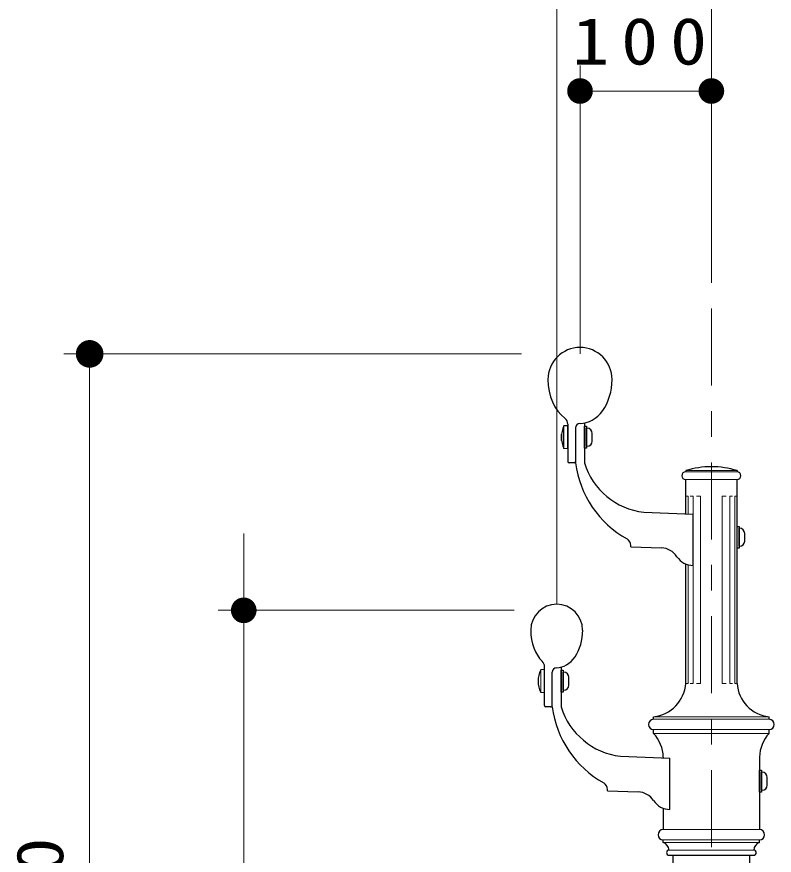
# Model space of a CAD drawing. Units: millimetres on the paper, scale 1:20. Extents: x -365 to 0, y 0 to 257.
# Drawn here: x -61.42 to -31.9, y 114.02 to 146.71 of the extents above; entities that cross this region are included whole.
import ezdxf

# ---------------------------------------------------------------- set-up
doc = ezdxf.new("R2010")
doc.units = ezdxf.units.MM
doc.linetypes.add('USER2', pattern=[6, 3, -1, 1, -1])
doc.layers.add('1_20', color=3, linetype='Continuous', lineweight=25)
doc.styles.add('ＭＳ ゴシック', font='')
doc.styles.get('ＭＳ ゴシック').set_extended_font_data('MS Gothic')

# ---------------------------------------------------------------- blocks, each defined once
blk = doc.blocks.new('filled_dot')
at = {"color": 0, "linetype": 'Continuous', "lineweight": -2, "const_width": 1.25}
blk.add_lwpolyline([(-0.625, 0, 1), (0.625, 0, 1)], format="xyb", close=True, dxfattribs=at)

msp = doc.modelspace()

# ---------------------------------------------------------------- linework, layer by layer
at = {"layer": '1_20', "color": 7, "lineweight": 13}
for p, q in [((-40.377, 123.792), (-40.377, 154.817)), ((-34.348, 136.335), (-34.348, 154.817)), ((-39.468, 133.567), (-39.468, 144.817)), ((-34.348, 136.335), (-34.348, 144.817)), ((-39.468, 143.817), (-34.348, 143.817)), ((-41.744, 133.567), (-59.583, 133.567)), ((-58.583, 91.067), (-58.583, 133.567)), ((-33.348, 129.017), (-35.348, 129.017)), ((-33.348, 128.967), (-35.348, 128.967)), ((-33.348, 128.667), (-35.348, 128.667)), ((-33.348, 128.667), (-35.348, 128.667)), ((-35.259, 128.017), (-35.314, 128.017)), ((-35.259, 127.324), (-35.259, 128.017)), ((-35.064, 128.017), (-35.17, 128.017)), ((-35.064, 127.317), (-35.064, 128.017)), ((-34.775, 128.017), (-34.924, 128.017)), ((-34.775, 120.717), (-34.775, 128.017)), ((-33.921, 120.717), (-33.921, 128.017)), ((-33.921, 128.017), (-33.772, 128.017)), ((-33.632, 125.32), (-33.632, 128.017)), ((-33.632, 128.017), (-33.526, 128.017)), ((-33.437, 128.017), (-33.382, 128.017)), ((-33.437, 120.717), (-33.437, 128.017)), ((-52.576, 88.067), (-52.576, 126.567)), ((-35.259, 120.717), (-35.259, 125.344)), ((-35.064, 120.717), (-35.064, 125.317)), ((-33.632, 120.717), (-33.632, 125.32)), ((-42.029, 123.567), (-53.576, 123.567)), ((-41.002, 120.358), (-41.002, 121.25)), ((-41.102, 120.804), (-41.093, 120.804)), ((-41.093, 120.679), (-41.093, 120.929)), ((-35.259, 120.717), (-35.314, 120.717)), ((-35.064, 120.717), (-35.17, 120.717)), ((-34.775, 120.717), (-34.924, 120.717)), ((-33.921, 120.717), (-33.772, 120.717)), ((-33.632, 120.717), (-33.526, 120.717)), ((-33.437, 120.717), (-33.382, 120.717)), ((-32.098, 119.417), (-36.598, 119.417)), ((-36.598, 119.317), (-32.098, 119.317)), ((-36.598, 118.917), (-32.098, 118.917)), ((-36.598, 118.767), (-32.098, 118.767)), ((-36.223, 115.017), (-32.473, 115.017)), ((-36.223, 114.617), (-32.473, 114.617)), ((-32.473, 114.517), (-36.223, 114.517)), ((-35.998, 114.217), (-32.698, 114.217))]:
    msp.add_line(p, q, dxfattribs=at)
at = {"layer": '1_20', "color": 7, "linetype": 'USER2', "lineweight": 13}
msp.add_line((-34.348, 135.335), (-34.348, 61.129), dxfattribs=at)
at = {"layer": '1_20'}
for p, q in [((-39.943, 130.82), (-39.943, 129.367)), ((-39.293, 130.871), (-39.293, 129.317)), ((-39.943, 130.767), (-40.093, 130.763)), ((-40.093, 129.871), (-40.093, 130.763)), ((-39.943, 129.867), (-39.943, 130.767)), ((-39.943, 129.967), (-39.943, 130.667)), ((-39.643, 130.679), (-39.643, 129.317)), ((-39.293, 130.742), (-39.213, 130.742)), ((-39.293, 129.892), (-39.293, 130.742)), ((-39.213, 130.742), (-39.213, 129.892)), ((-39.193, 130.667), (-39.213, 130.667)), ((-39.213, 129.967), (-39.213, 130.667)), ((-38.993, 130.167), (-38.993, 130.467)), ((-40.193, 130.317), (-40.184, 130.317)), ((-40.184, 130.192), (-40.184, 130.442)), ((-39.943, 129.867), (-40.093, 129.871)), ((-39.213, 129.892), (-39.293, 129.892)), ((-39.193, 129.967), (-39.213, 129.967)), ((-39.693, 129.317), (-39.893, 129.317)), ((-35.348, 129.017), (-35.348, 128.967)), ((-33.348, 129.017), (-33.348, 128.967)), ((-35.348, 127.328), (-35.348, 128.667)), ((-33.348, 120.717), (-33.348, 128.667)), ((-36.985, 127.39), (-35.057, 127.317)), ((-35.057, 125.317), (-35.057, 127.317)), ((-33.348, 126.842), (-33.268, 126.842)), ((-33.348, 125.992), (-33.348, 126.842)), ((-33.268, 126.842), (-33.268, 125.992)), ((-33.268, 126.802), (-33.268, 126.032)), ((-33.248, 126.767), (-33.268, 126.767)), ((-33.268, 126.067), (-33.268, 126.767)), ((-33.048, 126.267), (-33.048, 126.567)), ((-37.486, 126.046), (-37.486, 126.089)), ((-37.486, 126.046), (-36.29, 126)), ((-33.268, 125.992), (-33.348, 125.992)), ((-33.248, 126.067), (-33.268, 126.067)), ((-35.348, 120.717), (-35.348, 125.374)), ((-35.06, 125.317), (-35.057, 125.317)), ((-40.852, 119.854), (-40.852, 121.364)), ((-40.202, 121.351), (-40.202, 119.804)), ((-40.852, 121.254), (-41.002, 121.25)), ((-40.852, 120.354), (-40.852, 121.254)), ((-40.552, 119.804), (-40.552, 121.154)), ((-40.202, 121.229), (-40.122, 121.229)), ((-40.202, 120.379), (-40.202, 121.229)), ((-40.122, 121.229), (-40.122, 120.379)), ((-40.102, 121.154), (-40.122, 121.154)), ((-40.122, 120.454), (-40.122, 121.154)), ((-40.852, 120.201), (-40.852, 120.901)), ((-39.902, 120.654), (-39.902, 120.954)), ((-40.852, 120.354), (-41.002, 120.358)), ((-40.122, 120.379), (-40.202, 120.379)), ((-40.102, 120.454), (-40.122, 120.454)), ((-40.602, 119.804), (-40.802, 119.804)), ((-36.598, 119.317), (-36.598, 119.417)), ((-32.098, 119.317), (-32.098, 119.417)), ((-36.598, 118.767), (-36.598, 118.917)), ((-32.098, 118.767), (-32.098, 118.917)), ((-37.894, 117.878), (-35.966, 117.804)), ((-36.223, 117.844), (-36.223, 117.814)), ((-35.966, 115.804), (-35.966, 117.804)), ((-32.473, 117.844), (-32.473, 115.017)), ((-32.473, 117.329), (-32.393, 117.329)), ((-32.473, 116.479), (-32.473, 117.329)), ((-32.393, 117.329), (-32.393, 116.479)), ((-32.393, 117.289), (-32.393, 116.519)), ((-32.373, 117.254), (-32.393, 117.254)), ((-32.393, 116.554), (-32.393, 117.254)), ((-32.173, 116.754), (-32.173, 117.054)), ((-38.395, 116.533), (-38.395, 116.576)), ((-38.395, 116.533), (-37.199, 116.488)), ((-32.393, 116.479), (-32.473, 116.479)), ((-32.373, 116.554), (-32.393, 116.554)), ((-36.223, 115.849), (-36.223, 115.017)), ((-35.969, 115.804), (-35.966, 115.804)), ((-36.223, 114.517), (-36.223, 114.617)), ((-32.473, 114.517), (-32.473, 114.617)), ((-35.998, 114.017), (-32.698, 114.017)), ((-35.848, 114.017), (-35.848, 71.067)), ((-32.848, 71.067), (-32.848, 114.017))]:
    msp.add_line(p, q, dxfattribs=at)
for centre, radius, start, end in [((-39.468, 132.567), 1.25, 0, 180), ((-40.243, 130.82), 0.3, 0, 53.378), ((-39.468, 130.679), 0.175, 93, 180), ((-39.148, 130.317), 1.045, 154.7288, 205.2712), ((-39.193, 130.467), 0.2, 0, 90), ((-39.193, 130.167), 0.2, 270, 0), ((-39.893, 129.367), 0.05, 180, 270), ((-39.693, 129.367), 0.05, 270, 0), ((-35.677, 129.836), 4, 187.4588, 240.664), ((-36.664, 130.121), 2.75, 197.0152, 263.2948), ((-34.348, 125.758), 3.408, 90, 107.0615), ((-34.348, 125.758), 3.408, 72.9385, 90), ((-35.348, 128.817), 0.15, 90, 270), ((-33.348, 128.817), 0.15, 270, 90), ((-33.248, 126.567), 0.2, 0, 90), ((-37.786, 126.089), 0.3, 0, 60.1063), ((-33.248, 126.267), 0.2, 270, 0), ((-36.319, 125.251), 0.75, 32.9536, 87.8158), ((-35.06, 126.067), 0.75, 212.9536, 270), ((-40.377, 122.792), 1.012, 0, 180), ((-41.152, 121.364), 0.3, 0, 45.7744), ((-40.377, 121.154), 0.175, 90, 180), ((-40.057, 120.804), 1.045, 154.7288, 205.2712), ((-40.102, 120.954), 0.2, 0, 90), ((-40.102, 120.654), 0.2, 270, 0), ((-36.745, 120.809), 1.4, 276.0254, 356.2212), ((-31.951, 120.809), 1.4, 183.7788, 263.9746), ((-40.802, 119.854), 0.05, 180, 270), ((-40.602, 119.854), 0.05, 270, 0.7527), ((-36.586, 120.323), 4, 187.4588, 240.664), ((-37.573, 120.609), 2.75, 197.0152, 263.2948), ((-36.598, 119.117), 0.2, 90, 270), ((-32.098, 119.117), 0.2, 270, 90), ((-37.623, 117.813), 1.4, 1.294, 42.9551), ((-31.074, 117.813), 1.4, 137.0449, 178.706), ((-32.373, 117.054), 0.2, 0, 90), ((-38.695, 116.576), 0.3, 0, 60.1063), ((-32.373, 116.754), 0.2, 270, 0), ((-37.228, 115.738), 0.75, 32.9536, 87.8158), ((-35.969, 116.554), 0.75, 212.9536, 270), ((-36.223, 114.817), 0.2, 90, 270), ((-32.473, 114.817), 0.2, 270, 90), ((-36.347, 114.189), 0.35, 4.4775, 69.2623), ((-32.349, 114.189), 0.35, 110.7377, 175.5225), ((-35.998, 114.117), 0.1, 90, 270), ((-32.698, 114.117), 0.1, 270, 90)]:
    msp.add_arc(centre, radius, start, end, dxfattribs=at)
for centre, major_axis, ratio, start_param, end_param in [((-39.468, 132.567), (0, -1.713), 0.729857, 4.712389, 5.786138), ((-39.468, 132.567), (0, -1.713), 0.729857, 6.283185, 7.853982), ((-40.377, 122.792), (0, -1.463), 0.69223, 4.712389, 5.690284), ((-40.377, 122.792), (0, -1.463), 0.69223, 6.283185, 7.853982)]:
    msp.add_ellipse(centre, major_axis=major_axis, ratio=ratio, start_param=start_param, end_param=end_param, dxfattribs=at)

# ---------------------------------------------------------------- block references
at = {"layer": '1_20', "color": 7, "lineweight": 13, "xscale": 0.4, "yscale": 0.4}
msp.add_blockref('filled_dot', (-39.468, 143.817), dxfattribs=at)
at = {"layer": '1_20', "color": 7, "lineweight": 13}
for p, xscale, yscale, rotation in [((-34.348, 143.817), 0.4, 0.4, 180), ((-58.583, 133.567), 0.431, 0.431, 270), ((-52.576, 123.567), 0.4, 0.4, 90)]:
    msp.add_blockref('filled_dot', p, dxfattribs=dict(at, xscale=xscale, yscale=yscale, rotation=rotation))

# ---------------------------------------------------------------- texts
at = {"layer": '1_20', "color": 7, "insert": (-36.908, 144.817), "char_height": 1.833, "attachment_point": 8, "style": 'ＭＳ ゴシック'}
msp.add_mtext('\\T1.33;\\W1.15;100', dxfattribs=at)
at = {"layer": '1_20', "color": 7, "insert": (-59.583, 112.317), "char_height": 1.833, "attachment_point": 8, "rotation": 90, "style": 'ＭＳ ゴシック'}
msp.add_mtext('\\T1.33;\\W1.15;850', dxfattribs=at)

doc.saveas('drawing.dxf')
